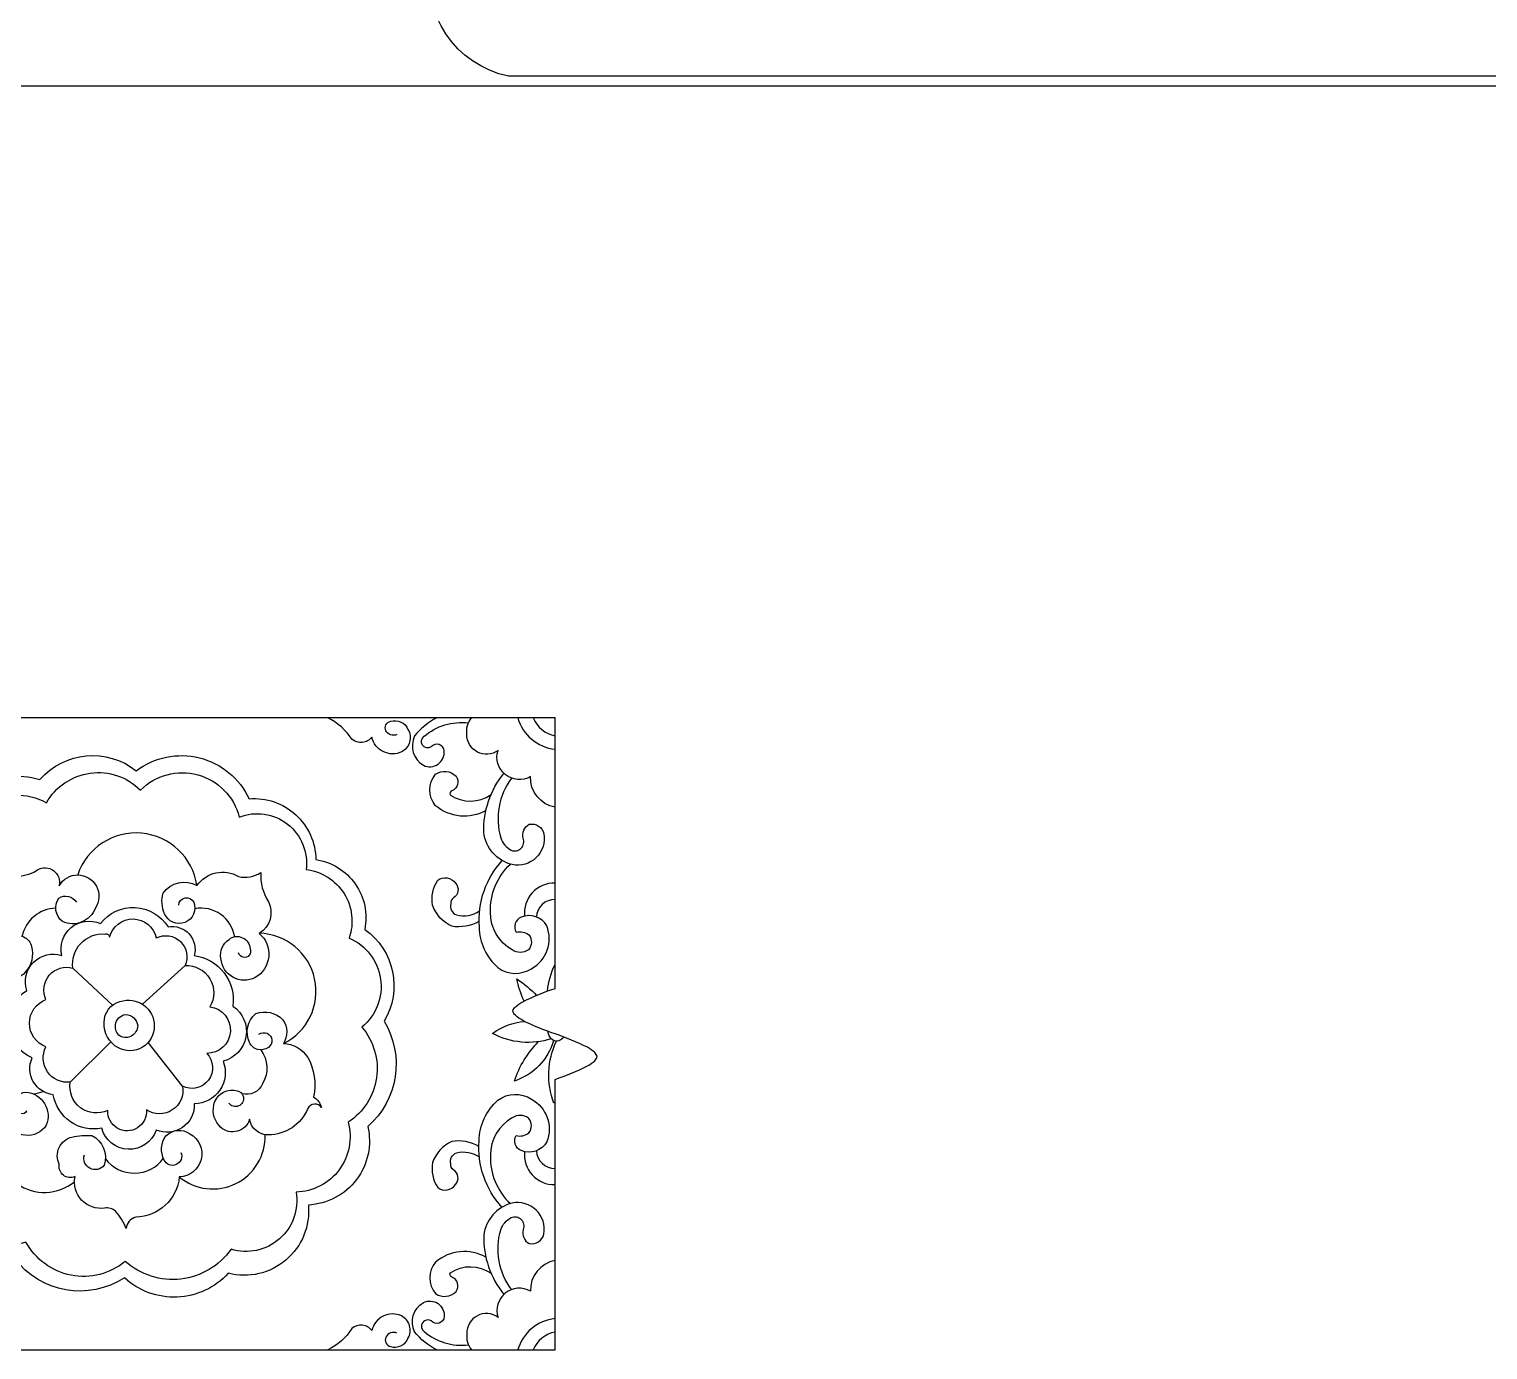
# Model space of a CAD drawing. Extents: x -66030 to 95157, y -13132 to 45879.
# Drawn here: x -46418 to -45264, y 4934 to 5979 of the extents above; entities that cross this region are included whole.
import ezdxf

# ---------------------------------------------------------------- set-up
doc = ezdxf.new("R2010")
doc.units = 0
doc.header["$LTSCALE"] = 100
doc.header["$MEASUREMENT"] = 0
doc.layers.add('3', color=11, linetype='CONTINUOUS')
doc.layers.add('4', color=121, linetype='CONTINUOUS')

# ---------------------------------------------------------------- blocks, each defined once
blk = doc.blocks.new('A$C0F590F21')
at = {"layer": '3'}
for p, q in [((2099.9, 272.8), (2068.4, 302)), ((2157.2, 304.1), (2123.5, 273.5)), ((2098.5, 243.7), (2066.4, 211.8)), ((2155.1, 208.7), (2127.9, 243.1))]:
    blk.add_line(p, q, dxfattribs=at)
for points in [[(2324.9, 486.8, -0.394797), (2316.1, 489.9, -0.479285), (2319.9, 497.4, -0.381127), (2333.6, 490.9, -0.426604), (2328.5, 473.1, -0.474753), (2305, 484.7, -0.428695), (2289.2, 483.1, 0.139019), (2270.2, 500)], [(2356.4, 500, 0.107783), (2338.8, 485.7, 0.391032), (2345.8, 462.5, 0.58112), (2362.3, 473.9, 0.660463), (2352, 477, -0.955621), (2346.3, 485.5, -0.204261), (2381.5, 496.1, -0.204261)], [(2450, 429.3, -0.372313), (2430.5, 453.6, -0.68693), (2404.9, 474.3, -0.626492), (2380.2, 487.1, -0.205516), (2383.8, 500)], [(2450, 0), (2450, 214, 0.033865), (2475.6, 224.6, 0.043189), (2481.4, 228.7, 0.176583), (2483.3, 232, 0.176583), (2481.4, 235.3, 0.043189), (2475.6, 239.4, 0.033865), (2450, 250, -0.033865), (2424.4, 260.6, -0.043189), (2418.6, 264.7, -0.176583), (2416.7, 268, -0.176583), (2418.6, 271.3, -0.043189), (2424.4, 275.4, -0.033865), (2450, 286), (2450, 500)], [(2395.3, 426.7, -0.312407), (2355.5, 430.5, -0.373033), (2355.5, 455.5, -0.367234), (2371.7, 453.8, -0.501529), (2368.3, 442.4, 0.480586), (2367.2, 439, 0.312853), (2399.3, 439.4)], [(2415.5, 452.3, 0.232545), (2407, 405, 0.186121), (2415.2, 395.3, 0.674391), (2424.7, 404.8, -0.348927), (2429.6, 415.9, -0.393108), (2441.2, 408.4, -0.528188), (2416, 383.9, -0.309808), (2393.6, 409.4, -0.179575), (2409.5, 456.1, -0.179575)], [(2023.4, 311, -0.568804), (2017, 311.6, -0.410748), (2022.2, 327.6, -0.474279), (2036.1, 316.5, -0.258799), (2029, 297.1, -0.378874), (2009.6, 296.8, -0.428314), (2005.3, 324.5, 0.30621), (2004.4, 329.1, -0.50532), (2009.6, 362.9, 0.064941), (2014.8, 376.5, 0.235841), (2040.4, 379.8, -0.660718), (2057.6, 367.2, -1.038446), (2086.2, 349.7, -0.437122), (2060.1, 338.9, -0.397653), (2057.3, 357.4, -0.423218), (2071.2, 354.3)], [(2408, 387.2, 0.207079), (2389.9, 334.6, 0.208107), (2404.7, 302.4, 0.307361), (2431.4, 301.6, 0.373956), (2443.5, 335.4, 0.377431), (2423.2, 342.3, 0.454298), (2419.2, 330.4, -0.243752), (2429.3, 328.3, -0.366166), (2429, 316.6, -0.31524), (2416, 316.4, -0.266794), (2398.8, 346, -0.213469), (2414.6, 384.3, -0.2532)], [(2152.2, 351.8, -0.784352), (2164.1, 354.2, -0.989655), (2141, 345.1, -0.171785), (2139.8, 361.4, -0.383578), (2166.5, 367.3, -0.392267), (2199.6, 374.5, 0.213243), (2217.1, 377.7, 0.15394), (2223.1, 354.6, -0.398756), (2215.9, 329.5, -0.518882), (2212.7, 294.5, -0.537197), (2185.6, 309.7, -0.303003), (2192, 324.8, -0.612938), (2208.7, 317.2, -1.067845), (2199.6, 314)], [(2389.7, 339, -0.170576), (2368.2, 335.1, -0.207603), (2353.1, 351.8, -0.191154), (2357.1, 371.6, -0.438391), (2371.1, 369.2, -0.49312), (2369.5, 357.6, 0.282555), (2367.4, 352.8, 0.354299), (2371.9, 344.1, 0.218092), (2390.1, 347.4)], [(2444, 283.9, -0.092643), (2450, 304.9)], [(2425.6, 276, -0.066626), (2419.7, 293.5, -0.055436), (2435.4, 280.4)], [(2031.8, 189.2, -0.917532), (2024.1, 191.7, -0.559081), (2031.3, 204, -0.506185), (2047.4, 177.7, -0.616001), (2016.2, 181, -0.583564), (2000.8, 176.6, 0.27699), (1965.5, 191.7, 0.206628), (1976.7, 204, 0.229521), (1973.5, 225.3, -0.254389), (1976.5, 247, -0.337285), (1984.7, 251.3, -0.434018), (1983.9, 260.9, -0.406251), (2012.3, 263.6, -0.237417), (2017, 244.6, -0.354106), (2002.2, 237.4, -0.871953), (2004.1, 251.3)], [(2215.7, 249.7, -1.031341), (2223.1, 239.3, -0.478458), (2208.2, 243.2, -0.34168), (2213.2, 266, -0.30594), (2234.5, 261.1, -0.310327), (2235, 242.3, -0.256076), (2254.3, 231.4, -0.185117), (2258.8, 200.2, -0.175797), (2265.2, 191.8, 0.564237), (2254.3, 190.9, -0.301838), (2223.1, 170.1, -0.380354), (2208.3, 182.4, -0.537157), (2185.5, 176, -0.268818), (2180, 193.8, -0.420201), (2197.4, 205.2, -1.631835), (2191.9, 195.3, -1.631835)], [(2446.9, 246.2, -0.206936), (2400.6, 250.4, -0.140515), (2425.7, 259.9, -0.140515)], [(2448.8, 244.9, -0.248502), (2417.8, 212.7, -0.11622), (2437, 243.9, -0.11622)], [(2456.7, 247.6, -0.046469), (2455.8, 246.4, -0.387576), (2447.6, 245.5, -0.183685), (2444.3, 252, -0.183685)], [(2444.9, 250, -0.085765), (2444.3, 252, -0.085765)], [(2450, 196.6, -0.007972), (2449, 195.2, -0.202104), (2451.2, 244.4, -0.128887)], [(2217.1, 237.4, -0.29962), (2218.6, 210.6, -0.377844), (2202.2, 202.7, -0.377844)], [(2408, 112.8, -0.207079), (2389.9, 165.4, -0.208107), (2404.7, 197.6, -0.307361), (2431.4, 198.4, -0.373956), (2443.5, 164.6, -0.377431), (2423.2, 157.7, -0.454298), (2419.2, 169.6, 0.243752), (2429.3, 171.7, 0.366166), (2429, 183.4, 0.31524), (2416, 183.6, 0.266794), (2398.8, 154, 0.213469), (2414.6, 115.7, 0.2532)], [(2153.9, 156.1, -0.992754), (2140.7, 150.2, -0.289631), (2142.1, 169.3, -0.366457), (2161, 171, -0.767951), (2152.6, 136.9, -0.384773), (2118.2, 105.1, 0.305426), (2110.7, 96.1, 0.085937), (2102.1, 109.8, 0.235861), (2093.5, 112.1, -0.515538), (2070.1, 137.1, -0.608387), (2057.6, 146.9, -0.475679), (2067.7, 168.4, -0.067802), (2083.4, 169.6, -0.383778), (2093.1, 146.1, -0.839735), (2077.5, 154.3)], [(2389.7, 161, 0.170576), (2368.2, 164.9, 0.207603), (2353.1, 148.2, 0.191154), (2357.1, 128.4, 0.438391), (2371.1, 130.8, 0.49312), (2369.5, 142.4, -0.282555), (2367.4, 147.2, -0.354299), (2371.9, 155.9, -0.218092), (2390.1, 152.6)], [(2415.5, 47.7, -0.232545), (2407, 95, -0.186121), (2415.2, 104.7, -0.674391), (2424.7, 95.2, 0.348927), (2429.6, 84.1, 0.393108), (2441.2, 91.6, 0.528188), (2416, 116.1, 0.309808), (2393.6, 90.6, 0.179575), (2409.5, 43.9, 0.179575)], [(2395.3, 73.3, 0.312407), (2355.5, 69.5, 0.373033), (2355.5, 44.5, 0.367234), (2371.7, 46.2, 0.501529), (2368.3, 57.6, -0.480586), (2367.2, 61, -0.312853), (2399.3, 60.6)], [(2450, 70.7, 0.372313), (2430.5, 46.4, 0.68693), (2404.9, 25.7, 0.626492), (2380.2, 12.9, 0.205516), (2383.8, 0)], [(2356.4, 0, -0.107783), (2338.8, 14.3, -0.391032), (2345.8, 37.5, -0.58112), (2362.3, 26.1, -0.660463), (2352, 23, 0.955621), (2346.3, 14.5, 0.204261), (2381.5, 3.9, 0.204261)], [(2324.9, 13.2, 0.394797), (2316.1, 10.1, 0.479285), (2319.9, 2.6, 0.381127), (2333.6, 9.1, 0.426604), (2328.5, 26.9, 0.474753), (2305, 15.3, 0.428695), (2289.2, 16.9, -0.139019), (2270.2, 0)]]:
    blk.add_lwpolyline(points, format="xyb", dxfattribs=at)
for points in [[(2118.6, 458.2, -0.476992), (2207.9, 436, -0.433699), (2260.7, 387.9, -0.429725), (2299.4, 332.7, -0.393936), (2314.7, 260, -0.364973), (2301.8, 176.8, -0.46729), (2254.8, 114.6, -0.51893), (2191.4, 60.6, -0.416242), (2109.2, 57.1, -0.397943), (2022.4, 72.4, -0.442174), (1957.8, 121.6, -0.411373), (1924.9, 174.4, -0.424474), (1907.3, 249.5, -0.409401), (1915.5, 336.3, -0.44913), (1966, 401.9, -0.472015), (2042.3, 451.2, -0.400047)], [(2200, 421.5, -0.573969), (2252.9, 380, -0.481509), (2287, 325.8, -0.563323), (2297.1, 255.3, -0.452136), (2286.3, 180.1, -0.485781), (2245, 124.8, -0.559118), (2193.6, 79.6, -0.448347), (2109.9, 70, -0.47198), (2031.3, 85.3, -0.500153), (1967.5, 129.9, -0.357503), (1937, 183.5, -0.57038), (1927.8, 251.5, -0.522162), (1935.3, 328.3, -0.69556), (1979.4, 385, -0.635505), (2047.5, 432.8, -0.496118), (2121.9, 442.9, -0.584056)], [(2187.3, 228.4, -0.527245), (2164.5, 194.7, -0.551577), (2134.4, 173.9, -0.743971), (2091.3, 175.5, -0.426719), (2052.9, 201.9, -0.512533), (2036.2, 231, -0.618976), (2032.1, 284.4, -0.622641), (2059.6, 311.9, -0.620655), (2090.2, 337.3, -0.520616), (2143.7, 334.7, -0.553401), (2164.5, 311.9, -0.414474), (2195.1, 272, -0.647591)], [(2155.1, 208.7, -0.670094), (2126.6, 190, -1.074572), (2096, 189.5, -0.610665), (2066.4, 211.8, -0.599254), (2047.1, 239.8, -0.700942), (2047.1, 277.1, -0.641019), (2068.4, 302, -0.477955), (2093.9, 329, -0.500002), (2097.5, 326.4, -0.800723), (2134.4, 325.9, -0.707615), (2157.2, 304.1, -0.595392), (2176.9, 271.4, -0.950598), (2174.3, 234.6, -0.851461)], [(2093.4, 262, -0.332349), (2108.3, 276.2, -0.514755), (2132.7, 254, -0.585006), (2101.7, 240.6, -0.27838)], [(2119.7, 256.4, -0.549153), (2105.8, 248.2, -0.267097), (2102.1, 257.1, -0.349602), (2110.1, 265.3, -0.381012)]]:
    blk.add_lwpolyline(points, format="xyb", close=True, dxfattribs=at)
for centre, radius, start, end in [((2453.5, 509.4), 34.3, 195.9026, 264.2104), ((2454.3, 508.7), 23.2, 201.9563, 259.3555), ((2118.4, 360.3), 48.7, 8.3284, 161.4029), ((2449.5, 345.5), 23.8, 88.9035, 185.862), ((2055.4, 321.8), 27.6, 91.0742, 168.6712), ((2169.8, 322.5), 27, 9.1967, 100.3081), ((2449.9, 341.7), 14.7, 89.4394, 177.0109), ((2214.8, 283.6), 46, 296.0781, 88.6139), ((2034.2, 231.6), 29.2, 275.8222, 291.6158), ((2045.9, 162.6), 38, 161.988, 308.7425), ((2179.1, 168.7), 41.4, 230.1976, 2.1307), ((2117, 168.4), 28.6, 217.0802, 324.0549), ((2449.5, 154.5), 23.8, 174.138, 271.0965), ((2449.9, 158.3), 14.7, 182.9891, 270.5606), ((2453.5, -9.4), 34.3, 95.7896, 164.0974), ((2454.3, -8.7), 23.2, 100.6445, 158.0437)]:
    blk.add_arc(centre, radius, start, end, dxfattribs=at)
at = {"layer": '4'}
blk.add_lwpolyline([(2450, 500), (0, 500), (0, 0), (2450, 0)], dxfattribs=at)

msp = doc.modelspace()

# ---------------------------------------------------------------- linework, layer by layer
at = {"layer": '3', "color": 2}
msp.add_line((-61048.5, 5934.5), (9054, 5934.5), dxfattribs=at)
at = {"layer": '4'}
msp.add_lwpolyline([(-46192.5, 7747.1, -0.410539), (-46100.5, 7808.5, -0.410539), (-46039.1, 7900.6), (-44402.9, 7900.6, -0.410539), (-44341.5, 7808.5, -0.410539), (-44249.5, 7747.1), (-44249.5, 6095.5, -0.410539), (-44341.5, 6034.1, -0.410539), (-44402.9, 5942), (-46039.1, 5942, -0.410539), (-46100.5, 6034.1, -0.410539), (-46192.5, 6095.5)], format="xyb", close=True, dxfattribs=at)

# ---------------------------------------------------------------- block references
msp.add_blockref('A$C0F590F21', (-48452.3, 4934.3), dxfattribs=at)

doc.saveas('drawing.dxf')
